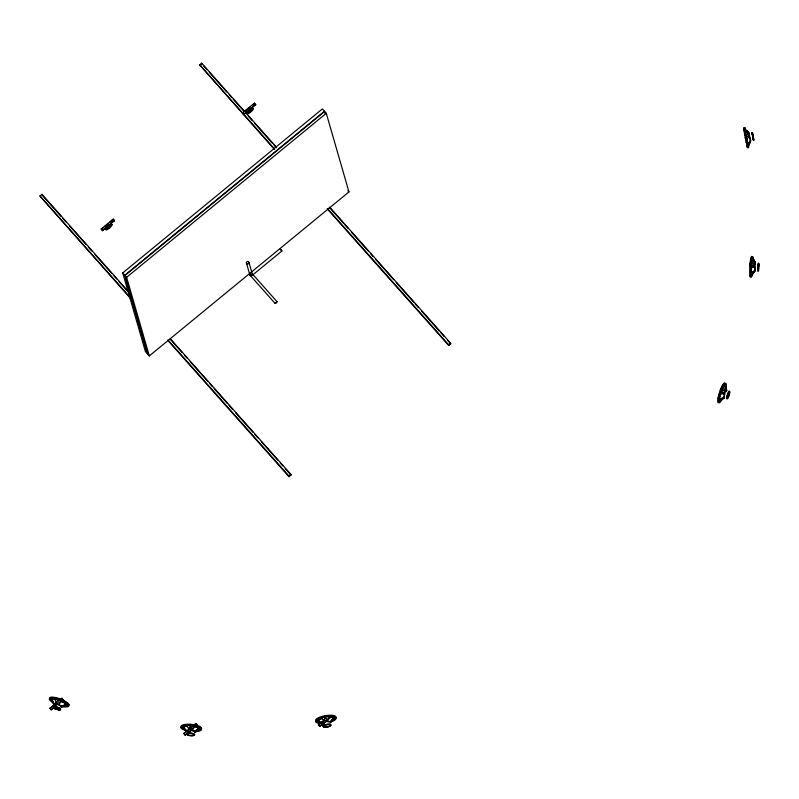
<?xml version="1.0" encoding="UTF-8"?>
<svg xmlns="http://www.w3.org/2000/svg" width="799" height="799" viewBox="0 0 799 799"><rect width="100%" height="100%" fill="white"/><g stroke="black" fill="none" stroke-linecap="round" stroke-linejoin="round"><path stroke-width="1.2" d="M751.12 263.86L751.21 263.88M751.1 276.474L751.08 276.054M750.91 268.744A4.684 3.016 -82.6 0 1 754.795 267.885L755.445 262.961A4.684 0.669 59.4 0 0 752.338 257.917L751.749 260.084A9.099 1.009 -86.5 0 0 750.91 268.744L750.9 272.918A9.099 1.009 -86.5 0 0 751.689 275.665L755.285 270.661M754.775 268.893L754.935 266.896M757.652 269.073L757.812 265.927M758.621 266.377L758.631 264.669M758.67 266.287L758.441 263.051L757.941 265.178M750.191 263.82L750.141 264.169M757.672 268.065L757.722 266.986M750.141 276.015L750.121 275.585M757.842 266.047L757.921 264.948M758.291 270.222L758.421 269.393M724.643 397.612L719.989 401.567A9.099 1.668 -71.9 0 1 719.19 398.821L720.049 394.816A9.099 1.668 -71.9 0 1 723.195 386.596L724.633 384.589A4.684 1.039 73.5 0 1 726.461 390.232A4.135 0.759 -71.9 0 1 726.87 390.801M725.092 389.213L725.432 387.335A9.099 1.668 -71.9 0 0 724.633 384.589M724.343 397.952A4.135 0.759 -71.9 0 1 723.984 396.704L724.373 394.876A4.135 0.759 -71.9 0 1 725.802 391.14L726.461 390.232M745.477 132.254L744.988 128.739L745.737 131.675M749.392 134.661L749.152 132.994L749.342 133.643M747.614 147.845L746.586 143.86M750.661 140.664L748.383 147.176L747.944 145.178M752.059 132.934L752.378 134.062M750.68 141.113L750.121 138.607M758.281 269.912L757.901 271.3L757.712 269.672M751.689 275.665L751.989 274.856M758.181 263.88L758.581 264.05M758.161 270.471L757.762 270.302M250.437 274.896L250.287 275.485L275.176 303.48L276.224 302.981L277.103 301.762L252.154 273.697M719.989 401.567L721.427 399.57A4.684 1.328 -51.1 0 1 722.496 398.431M330.197 722.875L334.082 719.729A9.099 2.846 -10.2 0 0 333.283 716.983L329.727 716.603A9.099 2.846 -10.2 0 0 320.789 718.301L317.812 719.929A9.099 2.846 -10.2 0 0 318.601 722.676L320.729 723.335M130.297 298.147L39.95 195.995L41.947 194.357L129.288 292.604M274.307 149.283L199.67 64.799L201.668 63.161L244.514 111.351M199.9 65.588L201.897 63.94L201.668 63.161M101.243 228.933L113.228 219.096L114.467 220.494L102.602 230.731L101.243 228.933L102.602 230.731M242.427 112.969L254.402 103.131L255.65 104.529L243.775 114.766L242.427 112.969L250.237 107.036M101.363 229.333L103.071 227.925M104.779 226.517L107.346 224.409M109.912 222.302L113.228 219.096M252.804 104.929L254.402 103.131M102.492 230.332L114.467 220.494M243.665 114.367L255.65 104.529M105.828 229.603L112.07 224.469A4.075 1.169 -41.6 0 0 107.076 227.256A4.075 1.169 -41.6 0 0 107.695 229.393A4.075 1.169 -41.6 0 0 112.07 224.469M247.001 113.638L253.253 108.504A4.075 1.169 -41.6 0 0 248.249 111.291A4.075 1.169 -41.6 0 0 248.869 113.418A4.075 1.169 -41.6 0 0 253.253 108.504M122.716 272.928L124.794 275.265L147.485 353.867L145.408 351.54L122.716 272.928L322.377 108.924L324.454 111.261L325.133 113.638M124.794 275.265L324.454 111.261M124.964 275.445L324.614 111.451L326.272 113.308L348.963 191.92L149.313 355.925L147.655 354.057L124.964 275.445L126.622 277.313L149.313 355.925M126.622 277.313L326.272 113.308M251.955 275.575L281.957 250.966L280.289 248.958L280.619 249.588M290.806 474.276L291.026 475.065L289.028 476.703L288.809 475.924L290.806 474.276L170.277 338.706M450.526 343.081L450.756 343.87L448.758 345.508L448.529 344.719L450.526 343.081L329.997 207.5M55.531 706.346L51.256 709.862L50.007 708.463L56.349 702.77M60.035 699.744L61.883 698.226L63.231 700.024L61.883 698.226M50.007 708.463L55.141 704.249M51.256 709.862L57.598 704.169M193.708 728.149L185.158 735.17L183.8 733.382L191.171 727.32M193.937 725.053L195.775 723.544L197.133 725.332L195.775 723.544M184.769 733.073L188.184 730.256M194.177 725.342L195.895 723.934M185.158 735.17L197.023 724.943M325.692 721.487L319.7 726.401L318.451 725.003L324.793 719.31M318.451 725.003L323.585 720.788M319.7 726.401L331.675 716.563M755.145 271.031L754.875 268.584M316.064 721.627L316.784 721.577L316.144 721.587A10.357 3.236 -10.2 0 1 324.853 715.744A10.357 3.236 -10.2 0 1 335.81 717.812L335.101 718.121L335.88 717.911M334.082 719.729L331.096 721.357M251.076 275.186L250.287 275.485M186.686 731.345L183.82 729.287A9.099 2.677 5.5 0 1 183.021 726.551L186.037 725.742A9.099 2.677 5.5 0 1 195.066 726.301L198.661 727.509A9.099 2.677 5.5 0 1 199.45 730.256L196.444 731.055A4.684 1.039 -10.7 0 0 195.945 731.195M186.836 731.295A4.135 1.218 5.5 0 1 187.206 730.705L187.785 730.486M199.45 730.256L194.666 732.393A4.135 1.218 5.5 0 0 194.307 731.145L192.679 730.596A4.135 1.218 5.5 0 0 190.581 730.306M61.423 707.175L66.806 706.256A9.099 2.327 20.9 0 0 66.007 703.51L62.602 701.482A9.099 2.327 20.9 0 0 54.102 698.706L51.276 698.696A9.099 2.327 20.9 0 0 52.075 701.442L54.042 704.179A4.135 1.059 20.9 0 1 54.372 703.739L55.65 703.749A4.135 1.059 20.9 0 1 59.516 705.008L61.064 705.936A4.135 1.059 20.9 0 1 61.423 707.175L60.884 707.235M324.953 716.054L324.953 716.054A9.099 2.846 -10.2 0 1 327.32 715.774M335.181 716.943L335.72 716.973L335.141 717.192M66.806 706.256L63.98 706.236A4.684 1.119 2.5 0 0 62.951 706.276M281.897 250.966L280.809 249.837M181.713 726.95L181.743 726.71M324.174 721.827A4.684 3.476 9.9 0 1 324.154 722.226A4.135 1.288 -10.2 0 1 328.219 721.457L329.837 721.627A4.135 1.288 -10.2 0 1 330.516 722.496M277.043 301.692L275.176 303.48M318.601 722.676L320.189 722.975M755.015 262.022L753.617 259.475M320.798 723.215L318.142 721.986A1.848 0.569 25.6 0 1 320.918 722.865M68.354 704.358L68.874 704.638L68.315 704.558M183.82 729.287L185.418 729.946M52.075 701.442L53.583 702.451M746.516 130.397C744.708 129.498 751.23 135.171 746.755 130.617M744.948 128.929L749.132 133.073M347.855 190.681L348.963 191.92M254.511 103.52L255.76 104.919M246.162 113.208L276.654 147.495M203.555 65.808L206.861 69.523M209.338 72.31L226.696 91.845M229.183 94.632L231.66 97.418M233.318 99.286L244.065 111.371M248.199 116.025L252.334 120.669M254.811 123.465L272.169 142.991M273.827 144.849L276.304 147.645M329.218 207.161L343.27 222.971M344.928 224.829L348.234 228.544M351.54 232.269L368.079 250.866M370.556 253.653L373.033 256.449M375.52 259.236L393.707 279.7M396.184 282.486L413.552 302.012M415.2 303.88L418.506 307.595M421.812 311.32L439.18 330.846M440.828 332.704L444.134 336.429M447.45 340.144L450.756 343.87M199.67 64.799L274.656 149.133M327.999 209.148L448.529 344.719M327.22 208.799L448.758 345.508M113.338 219.485L114.587 220.884M42.996 196.075L61.193 216.529M62.841 218.397L66.147 222.112M69.453 225.837L85.992 244.434M88.469 247.221L91.775 250.946M95.091 254.661L111.62 273.258M114.097 276.054L116.584 278.841M119.061 281.628L127.331 290.936M170.317 339.285L181.892 352.309M184.379 355.096L186.856 357.892M190.162 361.607L207.53 381.143M210.007 383.929L212.484 386.716M214.142 388.574L227.365 403.455M229.023 405.323L232.329 409.038M235.635 412.753L252.993 432.289M254.651 434.147L257.957 437.862M261.263 441.587L277.802 460.184M280.279 462.981L282.766 465.767M285.243 468.554L291.026 475.065M39.95 195.995L130.587 297.947M168.279 340.344L288.809 475.924M167.5 340.004L289.028 476.703M318.342 724.613L319.58 726.011M183.8 733.382L185.038 734.78M49.898 708.074L51.146 709.472M251.286 274.427L251.685 274.946M753.906 259.965L754.955 261.812M750.551 140.394L750.401 139.865M747.185 146.367L747.375 147.366L747.105 144.499M249.767 109.843L250.477 112.299M248.978 262.462A1.298 1.238 -16.1 0 1 247.241 263.88A1.298 1.238 -16.1 0 1 246.861 261.772A1.298 1.238 -16.1 0 1 248.978 262.462L252.374 274.257A1.298 1.238 -16.1 0 1 252.154 275.186M246.412 262.951L249.817 274.746M108.594 225.807L109.303 228.274M41.947 194.357L42.177 195.146M744.868 135.281L744.338 132.364M752.179 133.093L751.999 132.454L752.089 133.253M753.277 139.575L753.527 140.564L753.357 139.216M745.217 129.148L744.758 127.53L745.507 132.814M745.627 131.535L745.287 130.377L745.327 131.176M744.209 129.338L743.739 127.72L744.888 135.341M744.378 130.357L743.969 128.939L744.199 131.236M753.137 138.956L753.337 139.925M747.105 146.437L746.176 141.942M752.338 133.783L752.548 134.841M752.978 138.177L753.187 139.236M745.787 134.632L746.296 137.218M747.425 142.562L746.735 139.206M747.185 141.743L747.734 144.519M744.598 131.066L745.058 133.253M744.718 131.865L745.127 133.793M752.518 134.661L752.728 135.74M752.998 138.367L752.398 135.261M749.951 137.798L750.341 139.775A4.684 1.818 -73.5 0 1 747.594 143.67L748.593 147.865L748.323 145.248M747.265 142.332L746.745 139.545A4.684 2.727 82.2 0 1 749.951 137.907L749.252 134.032A4.684 2.097 55.2 0 1 745.217 131.036M744.808 135.031L746.256 142.532M744.019 128.859L743.999 128.749M746.256 137.178L746.765 139.835M745.237 137.378L745.747 140.025M746.516 140.834L746.486 140.784M754.995 270.232L754.885 269.303M753.087 137.628L753.287 138.716M752.229 134.302L752.438 135.391M745.347 132.165L745.876 134.921M753.237 138.497L753.417 139.525M752.099 133.493L752.288 134.522M752.009 132.894L752.169 133.803M748.313 145.628L748.393 146.407M757.702 268.883L757.662 269.962M251.925 275.435A1.298 1.238 -16.1 0 1 250.097 275.315A1.298 1.238 -16.1 0 1 250.267 273.568M105.748 228.324A4.075 1.169 -41.6 0 1 104.579 228.204M105.238 226.586A4.075 1.169 -41.6 0 1 108.175 223.79M54.402 707.455A4.075 1.169 -41.6 0 1 53.433 707.574A3.715 0.949 20.9 0 0 58.517 709.951A3.715 0.949 20.9 0 0 59.416 708.733A3.715 0.949 20.9 0 0 54.072 706.855M56.349 708.523A4.075 1.169 -41.6 0 1 55.73 706.396M187.795 731.025A4.075 1.169 -41.6 0 1 188.384 730.306M188.374 734.051A4.075 1.169 -41.6 0 1 188.384 733.642M188.614 733.092A4.075 1.169 -41.6 0 1 189.043 732.423M189.633 731.704A4.075 1.169 -41.6 0 1 193.458 728.798M321.867 724.114A4.075 1.169 -41.6 0 1 321.687 723.475M321.917 722.925A4.075 1.169 -41.6 0 1 322.926 721.537M323.116 725.512A4.075 1.169 -41.6 0 1 326.511 720.858M245.952 112.469A4.075 1.169 -41.6 0 1 245.752 112.24M247.73 109.153A4.075 1.169 -41.6 0 1 249.348 107.825M54.881 706.536A3.715 0.949 20.9 0 1 59.456 708.294A3.715 0.949 20.9 0 1 59.585 709.672M58.916 709.612A3.715 0.949 20.9 0 1 57.218 709.202M56.31 708.863A3.715 0.949 20.9 0 1 55.441 708.483M54.672 708.064A3.715 0.949 20.9 0 1 54.052 707.654M65.918 705.247A7.431 1.898 20.9 0 1 64.409 705.667M53.353 701.632A7.431 1.898 20.9 0 1 55.011 699.395M60.215 700.893A7.431 1.898 20.9 0 1 65.987 704.738M54.761 704.209A3.346 0.859 20.9 0 1 55.441 704.019M58.387 704.748A3.346 0.859 20.9 0 1 59.176 705.098M59.875 705.467A3.346 0.859 20.9 0 1 60.994 706.486M54.652 706.366A4.135 1.059 20.9 0 1 59.745 708.323A4.135 1.059 20.9 0 1 59.885 709.852M59.146 709.792A4.135 1.059 20.9 0 1 55.281 708.523M54.422 708.064A4.135 1.059 20.9 0 1 53.733 707.604M53.034 706.815A4.135 1.059 20.9 0 1 53.074 706.536M54.372 703.739A4.684 1.498 56.2 0 1 51.276 698.696M52.814 702.441A10.357 2.647 20.9 0 1 52.734 698.096A10.357 2.647 20.9 0 1 67.416 704.019A10.357 2.647 20.9 0 1 62.402 706.306M54.102 698.706A4.684 3.096 45.1 0 1 55.65 703.749M66.007 703.51A4.684 2.377 -11.8 0 1 61.064 705.936M59.516 705.008A4.684 3.466 11.3 0 1 62.602 701.482M49.698 698.376A10.357 2.647 20.9 0 1 61.014 699.335A10.357 2.647 20.9 0 1 68.215 705.847M65.967 705.447A9.099 2.327 20.9 0 1 64.339 705.307M50.976 698.146A9.099 2.327 20.9 0 1 54.462 697.767M56.429 698.166A9.099 2.327 20.9 0 1 67.905 704.319M187.196 734.381A3.715 1.089 5.5 0 1 191.311 733.282A3.715 1.089 5.5 0 1 193.508 735.26M189.103 735.16A3.715 1.089 5.5 0 1 187.635 734.671M192.519 726.351A7.431 2.187 5.5 0 1 196.914 730.306M185.178 729.127A7.431 2.187 5.5 0 1 184.289 728.538M183.95 727.38A7.431 2.187 5.5 0 1 186.996 726.231M190.611 730.546A3.346 0.989 5.5 0 1 191.48 730.636M193.048 730.995A3.346 0.989 5.5 0 1 194.037 731.494M188.934 735.26A4.135 1.218 5.5 0 1 187.106 733.382A4.135 1.218 5.5 0 1 193.038 733.512A4.135 1.218 5.5 0 1 193.827 735.37M193.038 735.509A4.135 1.218 5.5 0 1 189.962 735.45M187.206 730.705A4.684 1.828 41.1 0 1 183.021 726.551M184.589 730.166A10.357 3.046 5.5 0 1 184.589 725.482A10.357 3.046 5.5 0 1 200.159 727.659A10.357 3.046 5.5 0 1 194.756 731.594M186.037 725.742A4.684 3.326 28.2 0 1 188.654 729.966M194.646 731.634A4.684 1.039 -10.7 0 1 195.046 731.485M198.661 727.509A4.684 2.357 -28.8 0 1 194.307 731.145M192.679 730.596A4.684 3.546 -8 0 1 195.066 726.301M181.623 727.619A10.357 3.046 5.5 0 1 191.76 724.403A10.357 3.046 5.5 0 1 200.669 729.537M184.389 725.083A9.099 2.677 5.5 0 1 186.137 724.763M190.542 724.673A9.099 2.677 5.5 0 1 192.909 724.913M195.166 725.322A9.099 2.677 5.5 0 1 197.153 725.872M327.31 726.75A3.715 1.159 -10.2 0 1 323.335 726.121A3.715 1.159 -10.2 0 1 327.93 724.343A3.715 1.159 -10.2 0 1 330.317 725.592M329.797 725.931A3.715 1.159 -10.2 0 1 329.098 726.251M333.243 718.441A7.431 2.327 -10.2 0 1 331.565 720.428M319.95 722.156A7.431 2.327 -10.2 0 1 321.737 718.581M329.028 717.192A7.431 2.327 -10.2 0 1 332.823 717.911M321.817 722.686A4.684 2.087 25.5 0 1 317.812 719.929M319.37 723.425A10.357 3.236 -10.2 0 1 318.691 718.691A10.357 3.236 -10.2 0 1 333.742 716.463A10.357 3.236 -10.2 0 1 331.795 721.577M320.789 718.301A4.684 3.476 9.9 0 1 324.124 721.427M333.283 716.983A4.684 2.237 -45.6 0 1 329.837 721.627M328.219 721.457A4.684 3.536 -27.7 0 1 329.727 716.603M324.564 722.386A3.346 1.049 -10.2 0 1 325.333 722.126M327.86 721.757A3.346 1.049 -10.2 0 1 329.168 721.896M316.933 719.799A9.099 2.846 -10.2 0 1 317.632 718.96M333.113 716.014A9.099 2.846 -10.2 0 1 334.192 716.513M745.946 131.645A4.684 1.588 52.5 0 1 749.152 133.912M748.244 143.78A4.684 1.858 -77.4 0 1 748.393 143.261M751.569 262.801A7.431 0.819 -86.5 0 1 752.838 260.544M751.33 273.867A7.431 0.819 -86.5 0 1 751.11 268.384M754.785 269.782A4.684 2.087 -57.8 0 1 750.9 272.918M752.638 272.389A10.357 1.149 -86.5 0 1 750.81 275.016A10.357 1.149 -86.5 0 1 751.599 259.815A10.357 1.149 -86.5 0 1 753.287 259.845M752.338 257.917A9.099 1.009 -86.5 0 1 753.137 260.664A4.684 1.228 67.1 0 1 755.345 263.261M752.568 271.69A9.099 1.009 -86.5 0 1 752.288 273.498A4.684 1.568 -64.2 0 1 753.637 271.35M755.175 263.95A4.684 2.427 68.9 0 1 751.749 260.084M751.02 258.666A9.099 1.009 -86.5 0 1 751.819 258.067M750.661 275.605A9.099 1.009 -86.5 0 1 750.151 275.385M750.011 266.317A9.099 1.009 -86.5 0 1 750.72 260.025M750.621 276.853A10.357 1.149 -86.5 0 1 749.871 266.287A10.357 1.149 -86.5 0 1 751.939 256.898M726.97 396.554A3.715 0.679 -71.9 0 1 728.928 391.63A3.715 0.679 -71.9 0 1 729.028 394.267M728.758 395.195A3.715 0.679 -71.9 0 1 728.428 396.094M728.089 396.933A3.715 0.679 -71.9 0 1 726.83 397.323M723.035 387.785A7.431 1.358 -71.9 0 1 724.953 387.175M721.587 398.381A7.431 1.358 -71.9 0 1 720.408 400.009M719.669 398.981A7.431 1.358 -71.9 0 1 721.018 392.649M724.234 397.163A3.346 0.609 -71.9 0 1 724.244 396.254M724.363 395.565A3.346 0.609 -71.9 0 1 724.813 393.947M726.251 391.011A3.346 0.609 -71.9 0 1 726.431 390.961M728.089 397.153A4.135 0.759 -71.9 0 1 726.691 397.592A4.135 0.759 -71.9 0 1 728.868 391.45A4.135 0.759 -71.9 0 1 729.137 394.187M728.828 395.215A4.135 0.759 -71.9 0 1 728.468 396.224M723.984 396.704A4.684 2.277 -41.5 0 1 719.19 398.821M722.246 398.541A10.357 1.898 -71.9 0 1 718.681 400.269A10.357 1.898 -71.9 0 1 723.614 385.178A10.357 1.898 -71.9 0 1 725.472 388.694M720.049 394.816A4.684 3.256 -66.1 0 1 724.373 394.876M725.432 387.335A4.684 0.859 81.4 0 1 726.621 390.441M725.802 391.14A4.684 2.747 83.3 0 1 723.195 386.596M718.691 402.456A10.357 1.898 -71.9 0 1 719.14 393.478A10.357 1.898 -71.9 0 1 724.563 382.941M718.231 398.511A9.099 1.668 -71.9 0 1 719.09 394.496M720.548 390.022A9.099 1.668 -71.9 0 1 723.664 384.269M758.131 267.995C758.84 279.051 759.589 253.383 758.131 267.995M752.858 257.628L752.858 257.628M748.713 144.829L750.111 142.012L748.713 144.829M718.81 402.147L719.09 401.507L718.82 402.067M720.348 390.112L720.618 389.443L720.348 390.112M721.317 390.421L721.587 389.762L721.337 390.341M57.798 699.385L58.567 699.694L57.828 699.365M58.157 698.446L58.926 698.755L58.157 698.446M49.558 699.345L50.317 699.654L49.588 699.325M324.684 716.943L325.493 716.823L324.684 716.943M725.522 384.559L725.772 383.919L725.522 384.559M189.972 725.412L190.791 725.522L189.972 725.412M190.072 724.433L190.881 724.543L190.072 724.433M181.173 727.749L181.982 727.859L181.203 727.729M67.745 705.287L68.504 705.597L67.835 705.267M752.478 132.784L753.856 140.085L752.478 132.784M200.479 728.948L201.298 729.028L200.509 728.918M725.742 386.007L726.541 389.213L725.742 386.007M754.136 271.87L751.959 274.506A1.848 0.599 -54.1 0 1 752.868 272.769A1.848 0.599 -54.1 0 1 754.136 271.87M333.982 718.96L331.465 721.317A1.848 0.639 -46.1 0 1 332.554 719.709A1.848 0.639 -46.1 0 1 333.982 718.96M722.975 398.551L720.169 400.579A1.848 0.669 -38.3 0 1 721.407 399.12A1.848 0.669 -38.3 0 1 722.975 398.551M199.181 729.557L196.125 731.215A1.848 0.689 -30.2 0 1 197.503 729.936A1.848 0.689 -30.2 0 1 199.181 729.557M66.347 705.557L62.961 706.416A1.848 0.709 -14 0 1 64.529 705.537A1.848 0.709 -14 0 1 66.347 705.557M183.281 728.528L185.867 730.576L183.281 728.528M51.346 700.633L53.303 703.26L51.346 700.633M744.968 128.2L745.107 128.989L744.978 128.249M56.769 701.542A1.848 1.338 35.7 0 0 57.688 703.28A1.848 1.378 23.8 0 0 58.097 700.663A1.848 1.338 35.7 0 0 56.769 701.542M188.254 735.33A3.715 1.089 5.5 0 0 194.277 735.21A3.715 1.089 5.5 0 0 189.363 733.562A3.715 1.089 5.5 0 0 188.254 735.33M190.472 726.621A1.848 1.398 17.6 0 0 190.552 729.337A1.848 1.428 4.7 0 0 190.472 726.621M324.704 727.3A3.715 1.159 -10.2 0 0 330.666 725.632A3.715 1.159 -10.2 0 0 325.802 725.112A3.715 1.159 -10.2 0 0 324.704 727.3M324.374 727.06A4.135 1.288 -10.2 0 0 331.006 725.202A4.135 1.288 -10.2 0 0 325.593 724.623A4.135 1.288 -10.2 0 0 324.374 727.06M325.353 718.041A1.848 1.438 -1.8 0 0 325.932 720.718A1.848 1.448 -15.3 0 0 325.353 718.041M747.854 136.549A1.848 1.059 71.9 0 0 748.793 135.62A1.848 0.969 62.7 0 0 747.435 134.232A1.848 0.969 62.7 0 0 746.636 135.111A1.848 1.059 71.9 0 0 747.854 136.549M752.898 266.087A1.848 1.179 86.5 0 0 754.166 265.398A1.848 1.099 76.7 0 0 753.127 263.73A1.848 1.099 76.7 0 0 751.999 264.399A1.848 1.179 86.5 0 0 752.898 266.087M728.478 397.053A3.715 0.679 -71.9 0 0 729.647 391.57A3.715 0.679 -71.9 0 0 727.36 396.684A3.715 0.679 -71.9 0 0 728.478 397.053M722.785 392.699A1.848 1.278 -77.8 0 0 724.313 392.319A1.848 1.208 -88.4 0 0 723.644 390.461A1.848 1.208 -88.4 0 0 722.246 390.861A1.848 1.278 -77.8 0 0 722.785 392.699"/></g></svg>
